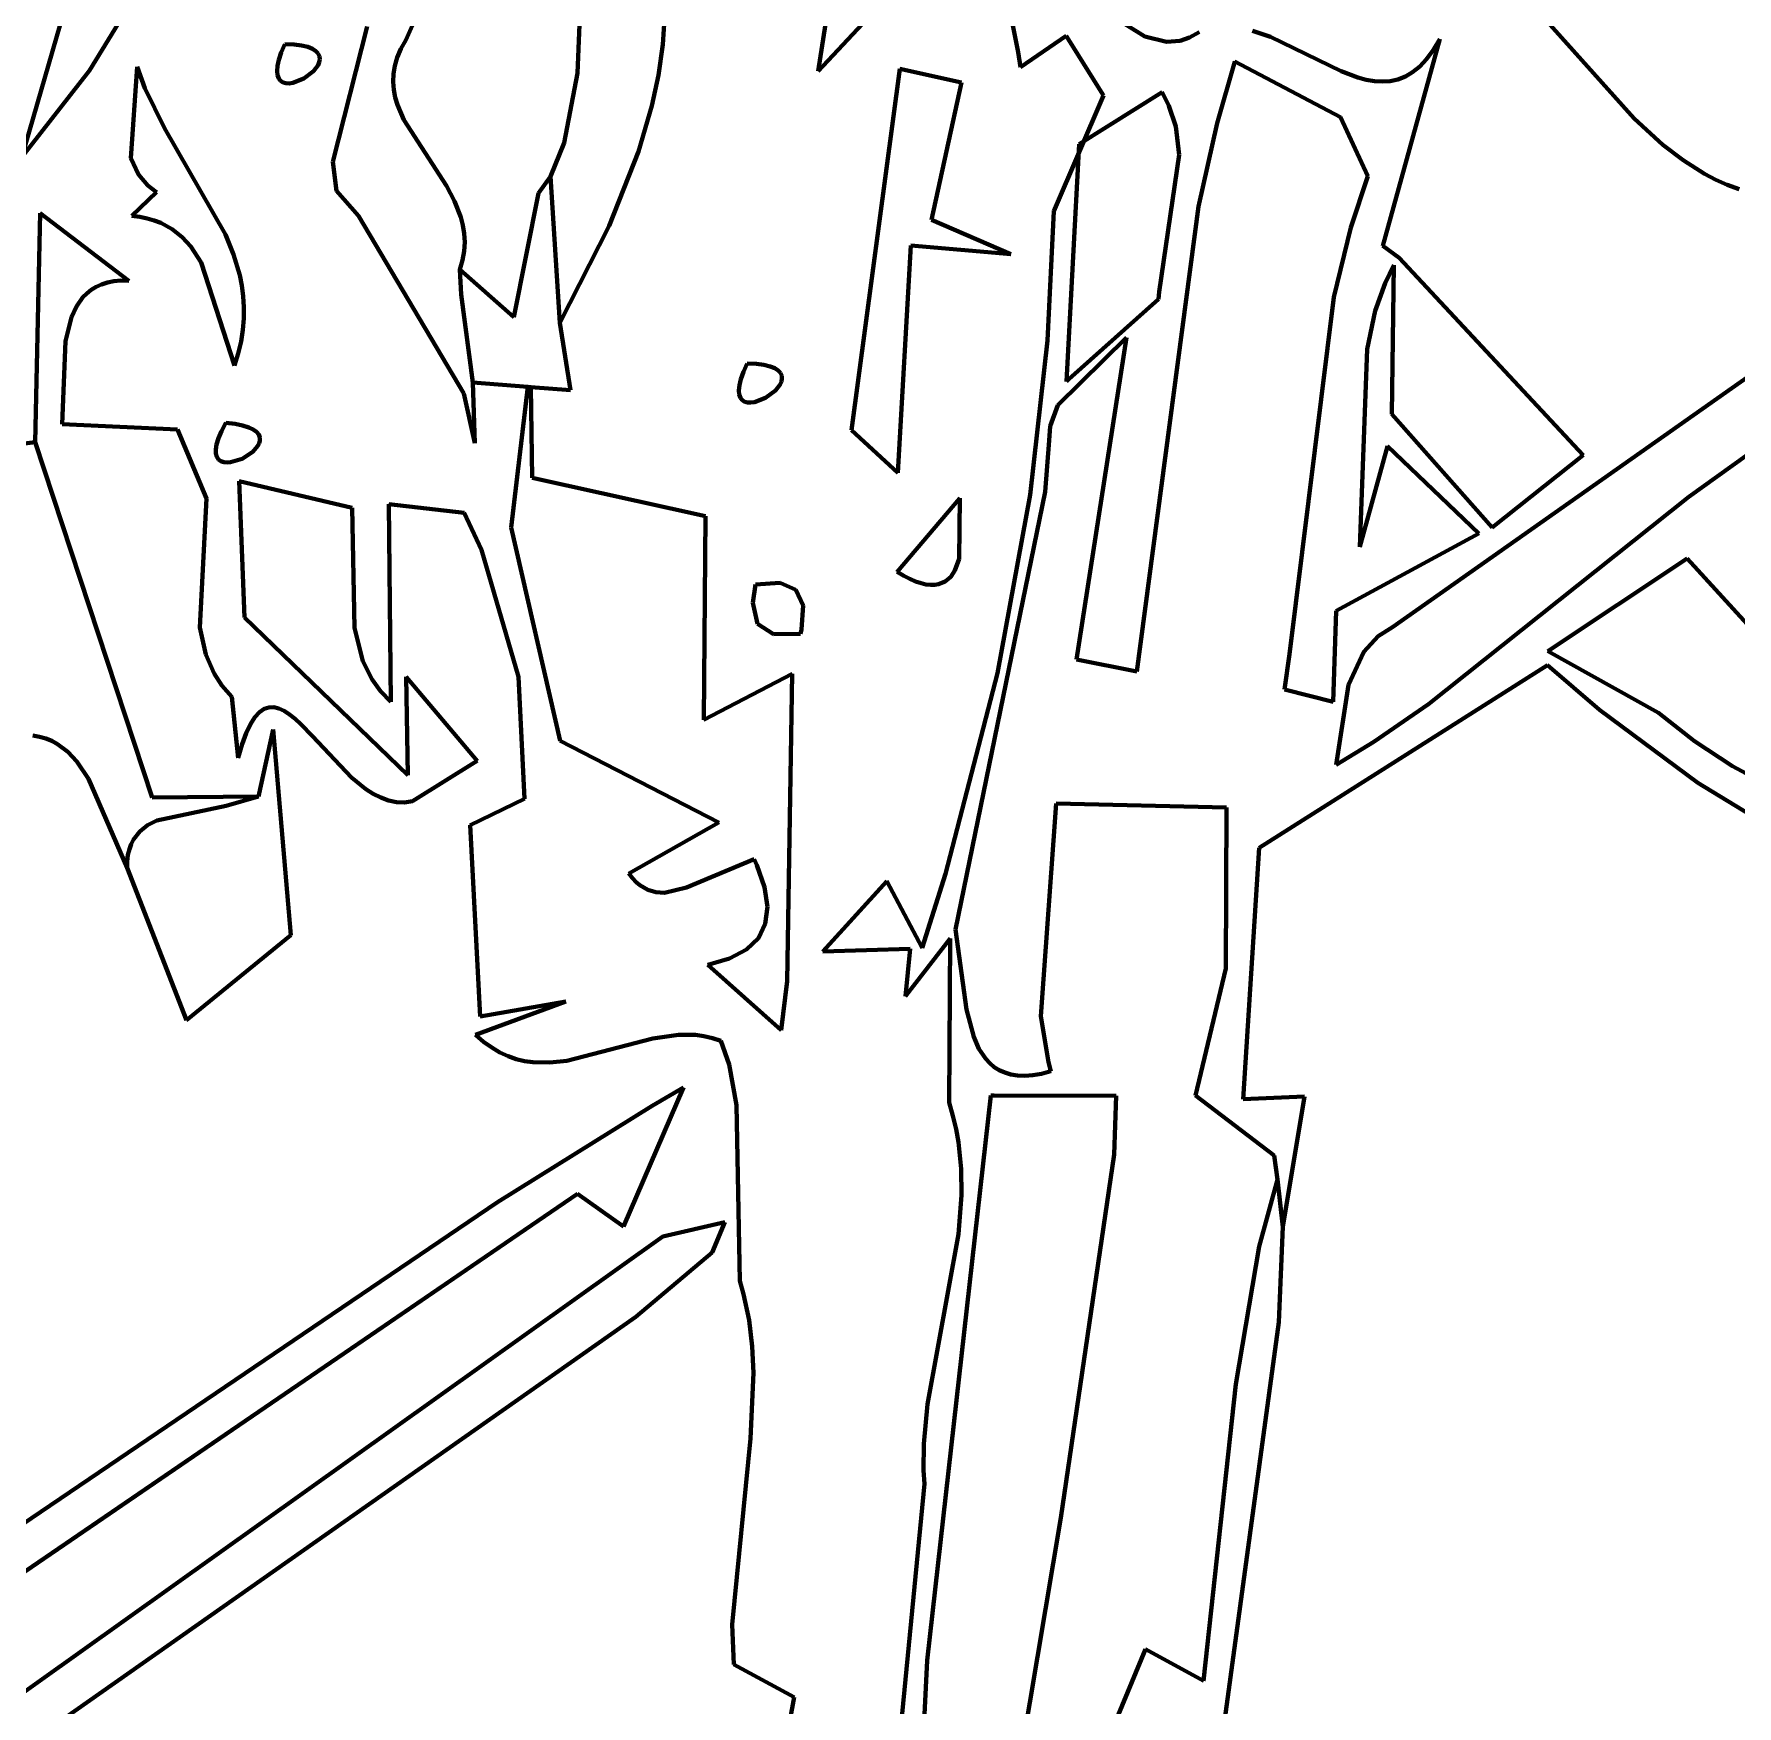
# Model space of a CAD drawing. Header units: millimetres. Extents: x 0 to 8.5, y 0 to 13.2.
# Drawn here: x 1.895 to 2.712, y 8.796 to 9.598 of the extents above; entities that cross this region are included whole.
import ezdxf

# ---------------------------------------------------------------- set-up
doc = ezdxf.new("R2010")
doc.units = ezdxf.units.MM
for name, color, linetype, lineweight in [('color#060606ff', 7, 'CONTINUOUS', 100), ('color#5c5c5cff', 7, 'CONTINUOUS', 100), ('color#aeaeaeff', 7, 'CONTINUOUS', 100), ('color#ffffffff', 7, 'CONTINUOUS', 100)]:
    doc.layers.add(name, color=color, linetype=linetype, lineweight=lineweight)

msp = doc.modelspace()

# ---------------------------------------------------------------- linework, layer by layer
at = {"layer": 'color#060606ff'}
for p, q in [((2.3402, 9.72506), (2.36728, 9.58944)), ((2.28882, 9.69445), (2.27135, 9.58032)), ((2.0734, 9.59518), (2.11352, 9.68605)), ((2.15858, 9.6523), (2.15585, 9.57931)), ((1.92163, 9.58058), (1.94581, 9.62023)), ((2.27135, 9.58032), (2.311, 9.6228)), ((2.60798, 9.61872), (2.66284, 9.55763)), ((1.91122, 9.61546), (1.88916, 9.53898)), ((2.4281, 9.59686), (2.39533, 9.61744)), ((2.19676, 9.59303), (2.19774, 9.60778)), ((2.05486, 9.60162), (2.03837, 9.53677)), ((2.07103, 9.59097), (2.0734, 9.59518)), ((2.3684, 9.58225), (2.39025, 9.59723)), ((2.39025, 9.59723), (2.40819, 9.56863)), ((2.43847, 9.59432), (2.4281, 9.59686)), ((2.44498, 9.5949), (2.43847, 9.59432)), ((2.44947, 9.5964), (2.44498, 9.5949)), ((2.45408, 9.59891), (2.44947, 9.5964)), ((2.48834, 9.59666), (2.4797, 9.59964)), ((2.52223, 9.58026), (2.48834, 9.59666)), ((2.54223, 9.49644), (2.56956, 9.59562)), ((2.56956, 9.59562), (2.56647, 9.59041)), ((2.01246, 9.58574), (2.0118, 9.58278)), ((2.01364, 9.58924), (2.01246, 9.58574)), ((2.01538, 9.5933), (2.01364, 9.58924)), ((2.01976, 9.59307), (2.01538, 9.5933)), ((2.02339, 9.59258), (2.01976, 9.59307)), ((2.02632, 9.59187), (2.02339, 9.59258)), ((2.0286, 9.59096), (2.02632, 9.59187)), ((2.03027, 9.58988), (2.0286, 9.59096)), ((2.03139, 9.58867), (2.03027, 9.58988)), ((2.032, 9.58735), (2.03139, 9.58867)), ((2.03189, 9.58452), (2.03215, 9.58596)), ((2.03215, 9.58596), (2.032, 9.58735)), ((2.06811, 9.58286), (2.06928, 9.58686)), ((2.06928, 9.58686), (2.07103, 9.59097)), ((2.19461, 9.57828), (2.19676, 9.59303)), ((2.36728, 9.58944), (2.3684, 9.58225)), ((2.56327, 9.58606), (2.55996, 9.58254)), ((2.56647, 9.59041), (2.56327, 9.58606)), ((1.88916, 9.53898), (1.92163, 9.58058)), ((1.94453, 9.58228), (1.9415, 9.5385)), ((1.9481, 9.57219), (1.94453, 9.58228)), ((2.0118, 9.58278), (2.0116, 9.58032)), ((2.0116, 9.58032), (2.01181, 9.57833)), ((2.01181, 9.57833), (2.01239, 9.57678)), ((2.02444, 9.57667), (2.02913, 9.58025)), ((2.02913, 9.58025), (2.03127, 9.58307)), ((2.03127, 9.58307), (2.03189, 9.58452)), ((2.06733, 9.57512), (2.06748, 9.57895)), ((2.06748, 9.57895), (2.06811, 9.58286)), ((2.15585, 9.57931), (2.14937, 9.5459)), ((2.19144, 9.56356), (2.19461, 9.57828)), ((2.31048, 9.58135), (2.28726, 9.40805)), ((2.34002, 9.57489), (2.31048, 9.58135)), ((2.46276, 9.55528), (2.47129, 9.58484)), ((2.47129, 9.58484), (2.52187, 9.55816)), ((2.53032, 9.57723), (2.52223, 9.58026)), ((2.53429, 9.57618), (2.53032, 9.57723)), ((2.55305, 9.57772), (2.54946, 9.57632)), ((2.55655, 9.57977), (2.55305, 9.57772)), ((2.55996, 9.58254), (2.55655, 9.57977)), ((1.95755, 9.5529), (1.9481, 9.57219)), ((2.01239, 9.57678), (2.01329, 9.57564)), ((2.01329, 9.57564), (2.01447, 9.57489)), ((2.01447, 9.57489), (2.01586, 9.57449)), ((2.01586, 9.57449), (2.01742, 9.5744)), ((2.01742, 9.5744), (2.01911, 9.57461)), ((2.01911, 9.57461), (2.02444, 9.57667)), ((2.06764, 9.57136), (2.06733, 9.57512)), ((2.06836, 9.56767), (2.06764, 9.57136)), ((2.32571, 9.50891), (2.34002, 9.57489)), ((2.39656, 9.54521), (2.43633, 9.57026)), ((2.43633, 9.57026), (2.43963, 9.56369)), ((2.53819, 9.5755), (2.53429, 9.57618)), ((2.54202, 9.57527), (2.53819, 9.5755)), ((2.54578, 9.57552), (2.54202, 9.57527)), ((2.54946, 9.57632), (2.54578, 9.57552)), ((2.06944, 9.56404), (2.06836, 9.56767)), ((2.07251, 9.55691), (2.06944, 9.56404)), ((2.18502, 9.54168), (2.19144, 9.56356)), ((2.40819, 9.56863), (2.38439, 9.51305)), ((2.43963, 9.56369), (2.44288, 9.55369)), ((1.98688, 9.50186), (1.95755, 9.5529)), ((2.0929, 9.52526), (2.07251, 9.55691)), ((2.44288, 9.55369), (2.44455, 9.54014)), ((2.45371, 9.51541), (2.46276, 9.55528)), ((2.52187, 9.55816), (2.53506, 9.52996)), ((2.66284, 9.55763), (2.67666, 9.54496)), ((2.14937, 9.5459), (2.14284, 9.52978)), ((2.39042, 9.43142), (2.39656, 9.54521)), ((2.67666, 9.54496), (2.6864, 9.53749)), ((1.9415, 9.5385), (1.94506, 9.53074)), ((2.03837, 9.53677), (2.04013, 9.52286)), ((2.17092, 9.50611), (2.18502, 9.54168)), ((2.44455, 9.54014), (2.4349, 9.47439)), ((2.6864, 9.53749), (2.69666, 9.53101)), ((1.94506, 9.53074), (1.94962, 9.52545)), ((2.14284, 9.52978), (2.13711, 9.52167)), ((2.53506, 9.52996), (2.52694, 9.50526)), ((2.69666, 9.53101), (2.702, 9.52821)), ((2.702, 9.52821), (2.7075, 9.52572)), ((1.95371, 9.52222), (1.94198, 9.51089)), ((1.94962, 9.52545), (1.95371, 9.52222)), ((2.04013, 9.52286), (2.0507, 9.51082)), ((2.09683, 9.51791), (2.0929, 9.52526)), ((2.13711, 9.52167), (2.12525, 9.46227)), ((2.7075, 9.52572), (2.71316, 9.52358)), ((1.89793, 9.51211), (1.89553, 9.40227)), ((1.94042, 9.47974), (1.89793, 9.51211)), ((2.09979, 9.51029), (2.09683, 9.51791)), ((2.38439, 9.51305), (2.38132, 9.4511)), ((2.42412, 9.29232), (2.45371, 9.51541)), ((1.94198, 9.51089), (1.9458, 9.51038)), ((1.9458, 9.51038), (1.94936, 9.50962)), ((1.94936, 9.50962), (1.95269, 9.50864)), ((1.95269, 9.50864), (1.95579, 9.50743)), ((1.95579, 9.50743), (1.96134, 9.5044)), ((1.96134, 9.5044), (1.96611, 9.50063)), ((2.0507, 9.51082), (2.1013, 9.42557)), ((2.1008, 9.50636), (2.09979, 9.51029)), ((2.10144, 9.50234), (2.1008, 9.50636)), ((2.14736, 9.45947), (2.17092, 9.50611)), ((2.36374, 9.49241), (2.32571, 9.50891)), ((2.52694, 9.50526), (2.51872, 9.4718)), ((1.96611, 9.50063), (1.97018, 9.4962)), ((1.97018, 9.4962), (1.97518, 9.48853)), ((1.99077, 9.49227), (1.98688, 9.50186)), ((2.10142, 9.49397), (2.10166, 9.49821)), ((2.10166, 9.49821), (2.10144, 9.50234)), ((2.30954, 9.38758), (2.31573, 9.49668)), ((2.31573, 9.49668), (2.36374, 9.49241)), ((2.55004, 9.49075), (2.54223, 9.49644)), ((1.97518, 9.48853), (1.99115, 9.43901)), ((1.99367, 9.48242), (1.99077, 9.49227)), ((2.0994, 9.48512), (2.10068, 9.48961)), ((2.10068, 9.48961), (2.10142, 9.49397)), ((2.63831, 9.39596), (2.55004, 9.49075)), ((1.93017, 9.47885), (1.93329, 9.47946)), ((1.93329, 9.47946), (1.9367, 9.47977)), ((1.9367, 9.47977), (1.94042, 9.47974)), ((1.99468, 9.47738), (1.99367, 9.48242)), ((2.12525, 9.46227), (2.0994, 9.48512)), ((2.54335, 9.47854), (2.54752, 9.48717)), ((2.54752, 9.48717), (2.54651, 9.41566)), ((1.91538, 9.46739), (1.91847, 9.47178)), ((1.91847, 9.47178), (1.92033, 9.47367)), ((1.92033, 9.47367), (1.92242, 9.47534)), ((1.92242, 9.47534), (1.92474, 9.47678)), ((1.92474, 9.47678), (1.92732, 9.47795)), ((1.92732, 9.47795), (1.93017, 9.47885)), ((1.99537, 9.47224), (1.99468, 9.47738)), ((1.99571, 9.467), (1.99537, 9.47224)), ((2.4349, 9.47439), (2.4346, 9.47095)), ((2.51872, 9.4718), (2.49753, 9.30058)), ((2.53862, 9.46523), (2.54335, 9.47854)), ((2.77275, 9.47254), (2.54693, 9.31357)), ((1.91303, 9.46232), (1.91538, 9.46739)), ((1.99566, 9.46165), (1.99571, 9.467)), ((2.4346, 9.47095), (2.3916, 9.43248)), ((2.53467, 9.44691), (2.53862, 9.46523)), ((1.91017, 9.45067), (1.91303, 9.46232)), ((1.99433, 9.4506), (1.99521, 9.45619)), ((1.99521, 9.45619), (1.99566, 9.46165)), ((2.15247, 9.42718), (2.14736, 9.45947)), ((1.90857, 9.41098), (1.91017, 9.45067)), ((1.99298, 9.44488), (1.99433, 9.4506)), ((2.38132, 9.4511), (2.37295, 9.37704)), ((2.38636, 9.41995), (2.41929, 9.45253)), ((2.41929, 9.45253), (2.39519, 9.29804)), ((2.53117, 9.35203), (2.53467, 9.44691)), ((1.99115, 9.43901), (1.99298, 9.44488)), ((2.23726, 9.44004), (2.23545, 9.43599)), ((2.24164, 9.43982), (2.23726, 9.44004)), ((2.24527, 9.43934), (2.24164, 9.43982)), ((2.24819, 9.43864), (2.24527, 9.43934)), ((2.25045, 9.43773), (2.24819, 9.43864)), ((2.10646, 9.40172), (2.10557, 9.43082)), ((2.10557, 9.43082), (2.1319, 9.42886)), ((2.2342, 9.4325), (2.23348, 9.42955)), ((2.23545, 9.43599), (2.2342, 9.4325)), ((2.2521, 9.43667), (2.25045, 9.43773)), ((2.2532, 9.43546), (2.2521, 9.43667)), ((2.25297, 9.42989), (2.25362, 9.43133)), ((2.25378, 9.43415), (2.2532, 9.43546)), ((2.25362, 9.43133), (2.25391, 9.43277)), ((2.25391, 9.43277), (2.25378, 9.43415)), ((2.3916, 9.43248), (2.39042, 9.43142)), ((2.1013, 9.42557), (2.10646, 9.40172)), ((2.1319, 9.42886), (2.12403, 9.36141)), ((2.13405, 9.38512), (2.13341, 9.42873)), ((2.13341, 9.42873), (2.15247, 9.42718)), ((2.23348, 9.42955), (2.23324, 9.4271)), ((2.23324, 9.4271), (2.23342, 9.42512)), ((2.23342, 9.42512), (2.23397, 9.42358)), ((2.23397, 9.42358), (2.23485, 9.42245)), ((2.23485, 9.42245), (2.23601, 9.4217)), ((2.24065, 9.42144), (2.24602, 9.4235)), ((2.24602, 9.4235), (2.25079, 9.42707)), ((2.25079, 9.42707), (2.25297, 9.42989)), ((2.23601, 9.4217), (2.23739, 9.4213)), ((2.23739, 9.4213), (2.23896, 9.42123)), ((2.23896, 9.42123), (2.24065, 9.42144)), ((2.38257, 9.41), (2.38636, 9.41995)), ((2.54651, 9.41566), (2.59472, 9.36131)), ((1.96385, 9.40833), (1.90857, 9.41098)), ((1.97783, 9.37517), (1.96385, 9.40833)), ((1.98497, 9.40754), (1.98351, 9.40412)), ((1.98705, 9.41149), (1.98497, 9.40754)), ((1.99146, 9.41099), (1.98705, 9.41149)), ((1.99509, 9.41028), (1.99146, 9.41099)), ((1.99799, 9.40938), (1.99509, 9.41028)), ((2.00022, 9.40834), (1.99799, 9.40938)), ((2.00182, 9.40716), (2.00022, 9.40834)), ((2.00286, 9.40588), (2.00182, 9.40716)), ((2.00337, 9.40453), (2.00286, 9.40588)), ((2.28726, 9.40805), (2.30954, 9.38758)), ((2.38216, 9.4031), (2.38257, 9.41)), ((1.89553, 9.40227), (1.87325, 9.39946)), ((1.9826, 9.4012), (1.9822, 9.39876)), ((1.9822, 9.39876), (1.98226, 9.39676)), ((1.98351, 9.40412), (1.9826, 9.4012)), ((1.99488, 9.39433), (1.99991, 9.39761)), ((1.99991, 9.39761), (2.00229, 9.4003)), ((2.00229, 9.4003), (2.00303, 9.40171)), ((2.00303, 9.40171), (2.00341, 9.40313)), ((2.00341, 9.40313), (2.00337, 9.40453)), ((2.38013, 9.37838), (2.38216, 9.4031)), ((2.54447, 9.40042), (2.53117, 9.35203)), ((2.58836, 9.35847), (2.54447, 9.40042)), ((2.68911, 9.37606), (2.72371, 9.40077)), ((1.98226, 9.39676), (1.98272, 9.39518)), ((1.98272, 9.39518), (1.98354, 9.39399)), ((1.98354, 9.39399), (1.98466, 9.39317)), ((1.98466, 9.39317), (1.98604, 9.39268)), ((1.98604, 9.39268), (1.98761, 9.3925)), ((1.98761, 9.3925), (1.98933, 9.3926)), ((1.98933, 9.3926), (1.99488, 9.39433)), ((2.59472, 9.36131), (2.63831, 9.39596)), ((2.04766, 9.37083), (1.99343, 9.38361)), ((1.99343, 9.38361), (1.99598, 9.31815)), ((2.21727, 9.36675), (2.13405, 9.38512)), ((1.97454, 9.31342), (1.97783, 9.37517)), ((2.33923, 9.37548), (2.30916, 9.34005)), ((2.33724, 9.16849), (2.38013, 9.37838)), ((2.33901, 9.34629), (2.33923, 9.37548)), ((2.37295, 9.37704), (2.35727, 9.29142)), ((2.56423, 9.2765), (2.68911, 9.37606)), ((2.0488, 9.31317), (2.04766, 9.37083)), ((2.1014, 9.36829), (2.06527, 9.37246)), ((2.06527, 9.37246), (2.06618, 9.27762)), ((2.1097, 9.35057), (2.1014, 9.36829)), ((2.21637, 9.26903), (2.21727, 9.36675)), ((2.12403, 9.36141), (2.1474, 9.25895)), ((2.51987, 9.32139), (2.58836, 9.35847)), ((2.1274, 9.28969), (2.1097, 9.35057)), ((2.33487, 9.33765), (2.33691, 9.34064)), ((2.33691, 9.34064), (2.33901, 9.34629)), ((2.68829, 9.34641), (2.62139, 9.30206)), ((2.74303, 9.28652), (2.68829, 9.34641)), ((2.24116, 9.33403), (2.23986, 9.32515)), ((2.25299, 9.33474), (2.24116, 9.33403)), ((2.26062, 9.33137), (2.25299, 9.33474)), ((2.30916, 9.34005), (2.31233, 9.33817)), ((2.31233, 9.33817), (2.3153, 9.33664)), ((2.3153, 9.33664), (2.31806, 9.33545)), ((2.31806, 9.33545), (2.32063, 9.33459)), ((2.32063, 9.33459), (2.32301, 9.33404)), ((2.32301, 9.33404), (2.3252, 9.33379)), ((2.3252, 9.33379), (2.32722, 9.33381)), ((2.32722, 9.33381), (2.32907, 9.33411)), ((2.32907, 9.33411), (2.33228, 9.33544)), ((2.33228, 9.33544), (2.33487, 9.33765)), ((2.23986, 9.32515), (2.24213, 9.31511)), ((2.26404, 9.32391), (2.26062, 9.33137)), ((2.26327, 9.31237), (2.26404, 9.32391)), ((1.99598, 9.31815), (2.07435, 9.24249)), ((2.51836, 9.27772), (2.51987, 9.32139)), ((1.97736, 9.30041), (1.97454, 9.31342)), ((2.05281, 9.2972), (2.0488, 9.31317)), ((2.24213, 9.31511), (2.24979, 9.31019)), ((2.24979, 9.31019), (2.26281, 9.31039)), ((2.26281, 9.31039), (2.26327, 9.31237)), ((2.54007, 9.30914), (2.53313, 9.30175)), ((2.54693, 9.31357), (2.54007, 9.30914)), ((1.98138, 9.29125), (1.97736, 9.30041)), ((2.49753, 9.30058), (2.49503, 9.28354)), ((2.53313, 9.30175), (2.52571, 9.28582)), ((2.62139, 9.30206), (2.67446, 9.27237)), ((1.98515, 9.28549), (1.98138, 9.29125)), ((2.05724, 9.28833), (2.05281, 9.2972)), ((2.35727, 9.29142), (2.33232, 9.19521)), ((2.39519, 9.29804), (2.42412, 9.29232)), ((2.62126, 9.29525), (2.48287, 9.2077)), ((2.64622, 9.27383), (2.62126, 9.29525)), ((1.9899, 9.28007), (1.98515, 9.28549)), ((2.06124, 9.2828), (2.05724, 9.28833)), ((2.07435, 9.24249), (2.07359, 9.28961)), ((2.07359, 9.28961), (2.10764, 9.24932)), ((2.13038, 9.23117), (2.1274, 9.28969)), ((2.25887, 9.29115), (2.21637, 9.26903)), ((2.25638, 9.1437), (2.25887, 9.29115)), ((2.49503, 9.28354), (2.51836, 9.27772)), ((2.52571, 9.28582), (2.51981, 9.24739)), ((1.99297, 9.25087), (1.9899, 9.28007)), ((2.00766, 9.27504), (2.00535, 9.27427)), ((2.01003, 9.2751), (2.00766, 9.27504)), ((2.01248, 9.27451), (2.01003, 9.2751)), ((2.06618, 9.27762), (2.06124, 9.2828)), ((2.53795, 9.2585), (2.56423, 9.2765)), ((1.99885, 9.26699), (1.99682, 9.26269)), ((2.00095, 9.27031), (1.99885, 9.26699)), ((2.00312, 9.27271), (2.00095, 9.27031)), ((2.00535, 9.27427), (2.00312, 9.27271)), ((2.01499, 9.27334), (2.01248, 9.27451)), ((2.01758, 9.27166), (2.01499, 9.27334)), ((2.02024, 9.26953), (2.01758, 9.27166)), ((2.02297, 9.26703), (2.02024, 9.26953)), ((2.02864, 9.26114), (2.02297, 9.26703)), ((2.69334, 9.23885), (2.64622, 9.27383)), ((2.67446, 9.27237), (2.69182, 9.25882)), ((1.99682, 9.26269), (1.99486, 9.25734)), ((2.00264, 9.23226), (2.00975, 9.26441)), ((2.00975, 9.26441), (2.01816, 9.16576)), ((2.04741, 9.24136), (2.02864, 9.26114)), ((2.1474, 9.25895), (2.22362, 9.21987)), ((2.69182, 9.25882), (2.71009, 9.24685)), ((1.99486, 9.25734), (1.99297, 9.25087)), ((2.51981, 9.24739), (2.53795, 9.2585)), ((2.10764, 9.24932), (2.07662, 9.23001)), ((2.71009, 9.24685), (2.73567, 9.23304)), ((2.05426, 9.23584), (2.04741, 9.24136)), ((2.05779, 9.23358), (2.05426, 9.23584)), ((2.72207, 9.22138), (2.69334, 9.23885)), ((1.95388, 9.22082), (1.98714, 9.22782)), ((1.98714, 9.22782), (2.00264, 9.23226)), ((2.06141, 9.23175), (2.05779, 9.23358)), ((2.06509, 9.23041), (2.06141, 9.23175)), ((2.06886, 9.22963), (2.06509, 9.23041)), ((2.0727, 9.22947), (2.06886, 9.22963)), ((2.07662, 9.23001), (2.0727, 9.22947)), ((2.10426, 9.21851), (2.13038, 9.23117)), ((2.38548, 9.22884), (2.37817, 9.12681)), ((2.46729, 9.22703), (2.38548, 9.22884)), ((2.46698, 9.14981), (2.46729, 9.22703)), ((1.94574, 9.21547), (1.94948, 9.21848)), ((1.94948, 9.21848), (1.95388, 9.22082)), ((2.10906, 9.12678), (2.10426, 9.21851)), ((2.22362, 9.21987), (2.1805, 9.19529)), ((1.94164, 9.20947), (1.94278, 9.21169)), ((1.94278, 9.21169), (1.94574, 9.21547)), ((1.9397, 9.20129), (1.94008, 9.20428)), ((1.94008, 9.20428), (1.94073, 9.207)), ((1.94073, 9.207), (1.94164, 9.20947)), ((2.2081, 9.18863), (2.24049, 9.20223)), ((2.24049, 9.20223), (2.2418, 9.19937)), ((2.48287, 9.2077), (2.47523, 9.08706)), ((1.93961, 9.19801), (1.9397, 9.20129)), ((1.9682, 9.1249), (1.93961, 9.19801)), ((2.1805, 9.19529), (2.1822, 9.19309)), ((2.2418, 9.19937), (2.24553, 9.1887)), ((2.33232, 9.19521), (2.32122, 9.15973)), ((2.1822, 9.19309), (2.18396, 9.19122)), ((2.18396, 9.19122), (2.18576, 9.18968)), ((2.18576, 9.18968), (2.18951, 9.18749)), ((2.18951, 9.18749), (2.19343, 9.18635)), ((2.19343, 9.18635), (2.19749, 9.18613)), ((2.19749, 9.18613), (2.2081, 9.18863)), ((2.24553, 9.1887), (2.24691, 9.17931)), ((2.30423, 9.19169), (2.2735, 9.15783)), ((2.32122, 9.15973), (2.30423, 9.19169)), ((2.24691, 9.17931), (2.24592, 9.1712)), ((2.24592, 9.1712), (2.24257, 9.16436)), ((2.01816, 9.16576), (1.9682, 9.1249)), ((2.24257, 9.16436), (2.23686, 9.15881)), ((2.31323, 9.13644), (2.33461, 9.16415)), ((2.33461, 9.16415), (2.33407, 9.08551)), ((2.34252, 9.13005), (2.33724, 9.16849)), ((2.22878, 9.15453), (2.21835, 9.15153)), ((2.23686, 9.15881), (2.22878, 9.15453)), ((2.2735, 9.15783), (2.31539, 9.15925)), ((2.31539, 9.15925), (2.31323, 9.13644)), ((2.21835, 9.15153), (2.25346, 9.12023)), ((2.45235, 9.08874), (2.46698, 9.14981)), ((2.25346, 9.12023), (2.25638, 9.1437)), ((2.10687, 9.11795), (2.15019, 9.13384)), ((2.15019, 9.13384), (2.10906, 9.12678)), ((2.34592, 9.1169), (2.34252, 9.13005)), ((2.37817, 9.12681), (2.38175, 9.10481)), ((2.11072, 9.11459), (2.10687, 9.11795)), ((2.1146, 9.11177), (2.11072, 9.11459)), ((2.11851, 9.10948), (2.1146, 9.11177)), ((2.19194, 9.11624), (2.15068, 9.10553)), ((2.20427, 9.11797), (2.19194, 9.11624)), ((2.21244, 9.11785), (2.20427, 9.11797)), ((2.21649, 9.1173), (2.21244, 9.11785)), ((2.22053, 9.11638), (2.21649, 9.1173)), ((2.22455, 9.11505), (2.22053, 9.11638)), ((2.22852, 9.10365), (2.22455, 9.11505)), ((2.34845, 9.11121), (2.34592, 9.1169)), ((2.12245, 9.10767), (2.11851, 9.10948)), ((2.12642, 9.1063), (2.12245, 9.10767)), ((2.13041, 9.10535), (2.12642, 9.1063)), ((2.13443, 9.10478), (2.13041, 9.10535)), ((2.14252, 9.10461), (2.13443, 9.10478)), ((2.15068, 9.10553), (2.14252, 9.10461)), ((2.23203, 9.08413), (2.22852, 9.10365)), ((2.35168, 9.10635), (2.34845, 9.11121)), ((2.35361, 9.10428), (2.35168, 9.10635)), ((2.35576, 9.10249), (2.35361, 9.10428)), ((2.38175, 9.10481), (2.38294, 9.10044)), ((2.35815, 9.10098), (2.35576, 9.10249)), ((2.3608, 9.09979), (2.35815, 9.10098)), ((2.36372, 9.09894), (2.3608, 9.09979)), ((2.36693, 9.09844), (2.36372, 9.09894)), ((2.37044, 9.09832), (2.36693, 9.09844)), ((2.37427, 9.0986), (2.37044, 9.09832)), ((2.37843, 9.09929), (2.37427, 9.0986)), ((2.38294, 9.10044), (2.37843, 9.09929)), ((2.32359, 8.8178), (2.35421, 9.08879)), ((2.35421, 9.08879), (2.35581, 9.08879)), ((2.35581, 9.08879), (2.41423, 9.08873)), ((2.41423, 9.08873), (2.41324, 9.06052)), ((2.49006, 9.06001), (2.45235, 9.08874)), ((2.47523, 9.08706), (2.50458, 9.08838)), ((2.50458, 9.08838), (2.49433, 9.02581)), ((2.23374, 8.99984), (2.23203, 9.08413)), ((2.33407, 9.08551), (2.33593, 9.07911)), ((2.33593, 9.07911), (2.33742, 9.07273)), ((2.33742, 9.07273), (2.33855, 9.06636)), ((2.33855, 9.06636), (2.33985, 9.05369)), ((2.41324, 9.06052), (2.38773, 8.88624)), ((2.49168, 9.04856), (2.49006, 9.06001)), ((2.33985, 9.05369), (2.34, 9.04107)), ((2.49433, 9.02581), (2.49168, 9.04856)), ((2.34, 9.04107), (2.33854, 9.02222)), ((2.33854, 9.02222), (2.32367, 8.94066)), ((2.23549, 8.99357), (2.23374, 8.99984)), ((2.2381, 8.98102), (2.23549, 8.99357)), ((2.23963, 8.96844), (2.2381, 8.98102)), ((2.24025, 8.95583), (2.23963, 8.96844)), ((2.23879, 8.9242), (2.24025, 8.95583)), ((2.32367, 8.94066), (2.32195, 8.92163)), ((2.22994, 8.83504), (2.23879, 8.9242)), ((2.32195, 8.92163), (2.32189, 8.90886)), ((2.32189, 8.90886), (2.32225, 8.90244)), ((2.32225, 8.90244), (2.30609, 8.73531)), ((2.38773, 8.88624), (2.36263, 8.73708)), ((2.23075, 8.81587), (2.22994, 8.83504)), ((2.32123, 8.77144), (2.32359, 8.8178)), ((2.25975, 8.8001), (2.23075, 8.81587)), ((2.24354, 8.71042), (2.25975, 8.8001))]:
    msp.add_line(p, q, dxfattribs=at)
at = {"layer": 'color#5c5c5cff'}
for p, q in [((2.0118, 9.58278), (2.01246, 9.58574)), ((2.01246, 9.58574), (2.01364, 9.58924)), ((2.01364, 9.58924), (2.01538, 9.5933)), ((2.01538, 9.5933), (2.01976, 9.59307)), ((2.01976, 9.59307), (2.02339, 9.59258)), ((2.02339, 9.59258), (2.02632, 9.59187)), ((2.02632, 9.59187), (2.0286, 9.59096)), ((2.0286, 9.59096), (2.03027, 9.58988)), ((2.03027, 9.58988), (2.03139, 9.58867)), ((2.03139, 9.58867), (2.032, 9.58735)), ((2.03215, 9.58596), (2.03189, 9.58452)), ((2.032, 9.58735), (2.03215, 9.58596)), ((2.0116, 9.58032), (2.0118, 9.58278)), ((2.01181, 9.57833), (2.0116, 9.58032)), ((2.01239, 9.57678), (2.01181, 9.57833)), ((2.02913, 9.58025), (2.02444, 9.57667)), ((2.03127, 9.58307), (2.02913, 9.58025)), ((2.03189, 9.58452), (2.03127, 9.58307)), ((2.01329, 9.57564), (2.01239, 9.57678)), ((2.01447, 9.57489), (2.01329, 9.57564)), ((2.01586, 9.57449), (2.01447, 9.57489)), ((2.01742, 9.5744), (2.01586, 9.57449)), ((2.01911, 9.57461), (2.01742, 9.5744)), ((2.02444, 9.57667), (2.01911, 9.57461)), ((2.13711, 9.52167), (2.14284, 9.52978)), ((2.14284, 9.52978), (2.14736, 9.45947)), ((2.12525, 9.46227), (2.13711, 9.52167)), ((2.10003, 9.47308), (2.0994, 9.48512)), ((2.0994, 9.48512), (2.12525, 9.46227)), ((2.10557, 9.43082), (2.10003, 9.47308)), ((2.14736, 9.45947), (2.15247, 9.42718)), ((2.23545, 9.43599), (2.23726, 9.44004)), ((2.23726, 9.44004), (2.24164, 9.43982)), ((2.24164, 9.43982), (2.24527, 9.43934)), ((2.24527, 9.43934), (2.24819, 9.43864)), ((2.24819, 9.43864), (2.25045, 9.43773)), ((2.1319, 9.42886), (2.10557, 9.43082)), ((2.23348, 9.42955), (2.2342, 9.4325)), ((2.2342, 9.4325), (2.23545, 9.43599)), ((2.25045, 9.43773), (2.2521, 9.43667)), ((2.2521, 9.43667), (2.2532, 9.43546)), ((2.25362, 9.43133), (2.25297, 9.42989)), ((2.2532, 9.43546), (2.25378, 9.43415)), ((2.25391, 9.43277), (2.25362, 9.43133)), ((2.25378, 9.43415), (2.25391, 9.43277)), ((2.13341, 9.42873), (2.1319, 9.42886)), ((2.15247, 9.42718), (2.13341, 9.42873)), ((2.23324, 9.4271), (2.23348, 9.42955)), ((2.23342, 9.42512), (2.23324, 9.4271)), ((2.23397, 9.42358), (2.23342, 9.42512)), ((2.23485, 9.42245), (2.23397, 9.42358)), ((2.23601, 9.4217), (2.23485, 9.42245)), ((2.24602, 9.4235), (2.24065, 9.42144)), ((2.25079, 9.42707), (2.24602, 9.4235)), ((2.25297, 9.42989), (2.25079, 9.42707)), ((2.23739, 9.4213), (2.23601, 9.4217)), ((2.23896, 9.42123), (2.23739, 9.4213)), ((2.24065, 9.42144), (2.23896, 9.42123)), ((1.87325, 9.39946), (1.89553, 9.40227)), ((1.89553, 9.40227), (1.95161, 9.23184)), ((1.89764, 9.26096), (1.89438, 9.26151)), ((1.9007, 9.26009), (1.89764, 9.26096)), ((1.90357, 9.2589), (1.9007, 9.26009)), ((1.90628, 9.25743), (1.90357, 9.2589)), ((1.91119, 9.25371), (1.90628, 9.25743)), ((1.91554, 9.24907), (1.91119, 9.25371)), ((1.92116, 9.24074), (1.91554, 9.24907)), ((1.93961, 9.19801), (1.92116, 9.24074)), ((1.95161, 9.23184), (2.00264, 9.23226)), ((1.98714, 9.22782), (1.95388, 9.22082)), ((2.00264, 9.23226), (1.98714, 9.22782)), ((1.94948, 9.21848), (1.94574, 9.21547)), ((1.95388, 9.22082), (1.94948, 9.21848)), ((1.94278, 9.21169), (1.94164, 9.20947)), ((1.94574, 9.21547), (1.94278, 9.21169)), ((1.94008, 9.20428), (1.9397, 9.20129)), ((1.94073, 9.207), (1.94008, 9.20428)), ((1.94164, 9.20947), (1.94073, 9.207)), ((1.9397, 9.20129), (1.93961, 9.19801)), ((2.20667, 9.09272), (2.17787, 9.0259)), ((2.19159, 9.08385), (2.20667, 9.09272)), ((2.11738, 9.0376), (2.19159, 9.08385)), ((2.48284, 9.01635), (2.49168, 9.04856)), ((2.49168, 9.04856), (2.49433, 9.02581)), ((2.1558, 9.04169), (1.76616, 8.77557)), ((2.17787, 9.0259), (2.1558, 9.04169)), ((1.7841, 8.81181), (2.11738, 9.0376)), ((2.19674, 9.02115), (2.22644, 9.02806)), ((2.22644, 9.02806), (2.22045, 9.01356)), ((2.49433, 9.02581), (2.49238, 8.98003)), ((1.77517, 8.72055), (2.19674, 9.02115)), ((2.22045, 9.01356), (2.18371, 8.9826)), ((2.47178, 8.95026), (2.48284, 9.01635)), ((2.18371, 8.9826), (1.86548, 8.75913)), ((2.49238, 8.98003), (2.46295, 8.76449)), ((2.45615, 8.80795), (2.47178, 8.95026)), ((2.39077, 8.73247), (2.42839, 8.82322)), ((2.42839, 8.82322), (2.45615, 8.80795))]:
    msp.add_line(p, q, dxfattribs=at)
at = {"layer": 'color#aeaeaeff'}
for p, q in [((1.98351, 9.40412), (1.98497, 9.40754)), ((1.98497, 9.40754), (1.98705, 9.41149)), ((1.98705, 9.41149), (1.99146, 9.41099)), ((1.99146, 9.41099), (1.99509, 9.41028)), ((1.99509, 9.41028), (1.99799, 9.40938)), ((1.99799, 9.40938), (2.00022, 9.40834)), ((2.00022, 9.40834), (2.00182, 9.40716)), ((2.00182, 9.40716), (2.00286, 9.40588)), ((2.00286, 9.40588), (2.00337, 9.40453)), ((1.9822, 9.39876), (1.9826, 9.4012)), ((1.98226, 9.39676), (1.9822, 9.39876)), ((1.9826, 9.4012), (1.98351, 9.40412)), ((1.99991, 9.39761), (1.99488, 9.39433)), ((2.00229, 9.4003), (1.99991, 9.39761)), ((2.00303, 9.40171), (2.00229, 9.4003)), ((2.00341, 9.40313), (2.00303, 9.40171)), ((2.00337, 9.40453), (2.00341, 9.40313)), ((1.98272, 9.39518), (1.98226, 9.39676)), ((1.98354, 9.39399), (1.98272, 9.39518)), ((1.98466, 9.39317), (1.98354, 9.39399)), ((1.98604, 9.39268), (1.98466, 9.39317)), ((1.98761, 9.3925), (1.98604, 9.39268)), ((1.98933, 9.3926), (1.98761, 9.3925)), ((1.99488, 9.39433), (1.98933, 9.3926)), ((2.23986, 9.32515), (2.24116, 9.33403)), ((2.24116, 9.33403), (2.25299, 9.33474)), ((2.25299, 9.33474), (2.26062, 9.33137)), ((2.24213, 9.31511), (2.23986, 9.32515)), ((2.26062, 9.33137), (2.26404, 9.32391)), ((2.26404, 9.32391), (2.26327, 9.31237)), ((2.24979, 9.31019), (2.24213, 9.31511)), ((2.26281, 9.31039), (2.24979, 9.31019)), ((2.26327, 9.31237), (2.26281, 9.31039))]:
    msp.add_line(p, q, dxfattribs=at)
at = {"layer": 'color#ffffffff'}
for p, q in [((2.36728, 9.58944), (2.3402, 9.72506)), ((2.27135, 9.58032), (2.28882, 9.69445)), ((2.11352, 9.68605), (2.0734, 9.59518)), ((2.15585, 9.57931), (2.15858, 9.6523)), ((1.94581, 9.62023), (1.92163, 9.58058)), ((2.311, 9.6228), (2.27135, 9.58032)), ((2.66284, 9.55763), (2.60798, 9.61872)), ((1.88916, 9.53898), (1.91122, 9.61546)), ((2.39533, 9.61744), (2.4281, 9.59686)), ((2.19774, 9.60778), (2.19676, 9.59303)), ((2.03837, 9.53677), (2.05486, 9.60162)), ((2.0734, 9.59518), (2.07103, 9.59097)), ((2.39025, 9.59723), (2.3684, 9.58225)), ((2.40819, 9.56863), (2.39025, 9.59723)), ((2.4281, 9.59686), (2.43847, 9.59432)), ((2.43847, 9.59432), (2.44498, 9.5949)), ((2.44498, 9.5949), (2.44947, 9.5964)), ((2.44947, 9.5964), (2.45408, 9.59891)), ((2.4797, 9.59964), (2.48834, 9.59666)), ((2.48834, 9.59666), (2.52223, 9.58026)), ((2.56956, 9.59562), (2.54223, 9.49644)), ((2.56647, 9.59041), (2.56956, 9.59562)), ((2.06928, 9.58686), (2.06811, 9.58286)), ((2.07103, 9.59097), (2.06928, 9.58686)), ((2.19676, 9.59303), (2.19461, 9.57828)), ((2.3684, 9.58225), (2.36728, 9.58944)), ((2.55996, 9.58254), (2.56327, 9.58606)), ((2.56327, 9.58606), (2.56647, 9.59041)), ((1.92163, 9.58058), (1.88916, 9.53898)), ((1.9415, 9.5385), (1.94453, 9.58228)), ((1.94453, 9.58228), (1.9481, 9.57219)), ((2.06748, 9.57895), (2.06733, 9.57512)), ((2.06811, 9.58286), (2.06748, 9.57895)), ((2.14937, 9.5459), (2.15585, 9.57931)), ((2.19461, 9.57828), (2.19144, 9.56356)), ((2.28726, 9.40805), (2.31048, 9.58135)), ((2.31048, 9.58135), (2.34002, 9.57489)), ((2.47129, 9.58484), (2.46276, 9.55528)), ((2.52187, 9.55816), (2.47129, 9.58484)), ((2.52223, 9.58026), (2.53032, 9.57723)), ((2.53032, 9.57723), (2.53429, 9.57618)), ((2.54946, 9.57632), (2.55305, 9.57772)), ((2.55305, 9.57772), (2.55655, 9.57977)), ((2.55655, 9.57977), (2.55996, 9.58254)), ((1.9481, 9.57219), (1.95755, 9.5529)), ((2.06733, 9.57512), (2.06764, 9.57136)), ((2.06764, 9.57136), (2.06836, 9.56767)), ((2.34002, 9.57489), (2.32571, 9.50891)), ((2.43633, 9.57026), (2.39656, 9.54521)), ((2.43963, 9.56369), (2.43633, 9.57026)), ((2.53429, 9.57618), (2.53819, 9.5755)), ((2.53819, 9.5755), (2.54202, 9.57527)), ((2.54202, 9.57527), (2.54578, 9.57552)), ((2.54578, 9.57552), (2.54946, 9.57632)), ((2.06836, 9.56767), (2.06944, 9.56404)), ((2.06944, 9.56404), (2.07251, 9.55691)), ((2.19144, 9.56356), (2.18502, 9.54168)), ((2.38439, 9.51305), (2.40819, 9.56863)), ((2.44288, 9.55369), (2.43963, 9.56369)), ((1.95755, 9.5529), (1.98688, 9.50186)), ((2.07251, 9.55691), (2.0929, 9.52526)), ((2.44455, 9.54014), (2.44288, 9.55369)), ((2.46276, 9.55528), (2.45371, 9.51541)), ((2.53506, 9.52996), (2.52187, 9.55816)), ((2.67666, 9.54496), (2.66284, 9.55763)), ((2.14284, 9.52978), (2.14937, 9.5459)), ((2.39656, 9.54521), (2.39042, 9.43142)), ((2.6864, 9.53749), (2.67666, 9.54496)), ((1.94506, 9.53074), (1.9415, 9.5385)), ((2.04013, 9.52286), (2.03837, 9.53677)), ((2.18502, 9.54168), (2.17092, 9.50611)), ((2.4349, 9.47439), (2.44455, 9.54014)), ((2.69666, 9.53101), (2.6864, 9.53749)), ((1.94962, 9.52545), (1.94506, 9.53074)), ((2.14736, 9.45947), (2.14284, 9.52978)), ((2.52694, 9.50526), (2.53506, 9.52996)), ((2.702, 9.52821), (2.69666, 9.53101)), ((2.7075, 9.52572), (2.702, 9.52821)), ((1.94198, 9.51089), (1.95371, 9.52222)), ((1.95371, 9.52222), (1.94962, 9.52545)), ((2.0507, 9.51082), (2.04013, 9.52286)), ((2.0929, 9.52526), (2.09683, 9.51791)), ((2.71316, 9.52358), (2.7075, 9.52572)), ((1.89553, 9.40227), (1.89793, 9.51211)), ((1.89793, 9.51211), (1.94042, 9.47974)), ((2.09683, 9.51791), (2.09979, 9.51029)), ((2.38132, 9.4511), (2.38439, 9.51305)), ((2.45371, 9.51541), (2.42412, 9.29232)), ((1.9458, 9.51038), (1.94198, 9.51089)), ((1.94936, 9.50962), (1.9458, 9.51038)), ((1.95269, 9.50864), (1.94936, 9.50962)), ((1.95579, 9.50743), (1.95269, 9.50864)), ((1.96134, 9.5044), (1.95579, 9.50743)), ((1.96611, 9.50063), (1.96134, 9.5044)), ((2.1013, 9.42557), (2.0507, 9.51082)), ((2.09979, 9.51029), (2.1008, 9.50636)), ((2.1008, 9.50636), (2.10144, 9.50234)), ((2.17092, 9.50611), (2.14736, 9.45947)), ((2.32571, 9.50891), (2.36374, 9.49241)), ((2.51872, 9.4718), (2.52694, 9.50526)), ((1.97018, 9.4962), (1.96611, 9.50063)), ((1.97518, 9.48853), (1.97018, 9.4962)), ((1.98688, 9.50186), (1.99077, 9.49227)), ((2.10166, 9.49821), (2.10142, 9.49397)), ((2.10144, 9.50234), (2.10166, 9.49821)), ((2.31573, 9.49668), (2.30954, 9.38758)), ((2.36374, 9.49241), (2.31573, 9.49668)), ((2.54223, 9.49644), (2.55004, 9.49075)), ((1.99115, 9.43901), (1.97518, 9.48853)), ((1.99077, 9.49227), (1.99367, 9.48242)), ((2.10068, 9.48961), (2.0994, 9.48512)), ((2.10142, 9.49397), (2.10068, 9.48961)), ((2.55004, 9.49075), (2.63831, 9.39596)), ((1.93329, 9.47946), (1.93017, 9.47885)), ((1.9367, 9.47977), (1.93329, 9.47946)), ((1.94042, 9.47974), (1.9367, 9.47977)), ((1.99367, 9.48242), (1.99468, 9.47738)), ((2.0994, 9.48512), (2.10003, 9.47308)), ((2.54752, 9.48717), (2.54335, 9.47854)), ((2.54651, 9.41566), (2.54752, 9.48717)), ((1.91847, 9.47178), (1.91538, 9.46739)), ((1.92033, 9.47367), (1.91847, 9.47178)), ((1.92242, 9.47534), (1.92033, 9.47367)), ((1.92474, 9.47678), (1.92242, 9.47534)), ((1.92732, 9.47795), (1.92474, 9.47678)), ((1.93017, 9.47885), (1.92732, 9.47795)), ((1.99468, 9.47738), (1.99537, 9.47224)), ((1.99537, 9.47224), (1.99571, 9.467)), ((2.10003, 9.47308), (2.10557, 9.43082)), ((2.4346, 9.47095), (2.4349, 9.47439)), ((2.49753, 9.30058), (2.51872, 9.4718)), ((2.54335, 9.47854), (2.53862, 9.46523)), ((2.54693, 9.31357), (2.77275, 9.47254)), ((1.91538, 9.46739), (1.91303, 9.46232)), ((1.99571, 9.467), (1.99566, 9.46165)), ((2.3916, 9.43248), (2.4346, 9.47095)), ((2.53862, 9.46523), (2.53467, 9.44691)), ((1.91303, 9.46232), (1.91017, 9.45067)), ((1.99521, 9.45619), (1.99433, 9.4506)), ((1.99566, 9.46165), (1.99521, 9.45619)), ((1.91017, 9.45067), (1.90857, 9.41098)), ((1.99433, 9.4506), (1.99298, 9.44488)), ((2.37295, 9.37704), (2.38132, 9.4511)), ((2.41929, 9.45253), (2.38636, 9.41995)), ((2.39519, 9.29804), (2.41929, 9.45253)), ((2.53467, 9.44691), (2.53117, 9.35203)), ((1.99298, 9.44488), (1.99115, 9.43901)), ((2.10557, 9.43082), (2.10646, 9.40172)), ((2.39042, 9.43142), (2.3916, 9.43248)), ((2.10646, 9.40172), (2.1013, 9.42557)), ((2.12403, 9.36141), (2.1319, 9.42886)), ((2.1319, 9.42886), (2.13341, 9.42873)), ((2.13341, 9.42873), (2.13405, 9.38512)), ((2.38636, 9.41995), (2.38257, 9.41)), ((2.59472, 9.36131), (2.54651, 9.41566)), ((1.90857, 9.41098), (1.96385, 9.40833)), ((1.96385, 9.40833), (1.97783, 9.37517)), ((2.30954, 9.38758), (2.28726, 9.40805)), ((2.38257, 9.41), (2.38216, 9.4031)), ((1.95161, 9.23184), (1.89553, 9.40227)), ((2.38216, 9.4031), (2.38013, 9.37838)), ((2.53117, 9.35203), (2.54447, 9.40042)), ((2.54447, 9.40042), (2.58836, 9.35847)), ((2.72371, 9.40077), (2.68911, 9.37606)), ((2.63831, 9.39596), (2.59472, 9.36131)), ((1.99598, 9.31815), (1.99343, 9.38361)), ((1.99343, 9.38361), (2.04766, 9.37083)), ((2.13405, 9.38512), (2.21727, 9.36675)), ((1.97783, 9.37517), (1.97454, 9.31342)), ((2.30916, 9.34005), (2.33923, 9.37548)), ((2.38013, 9.37838), (2.33724, 9.16849)), ((2.33923, 9.37548), (2.33901, 9.34629)), ((2.35727, 9.29142), (2.37295, 9.37704)), ((2.68911, 9.37606), (2.56423, 9.2765)), ((2.04766, 9.37083), (2.0488, 9.31317)), ((2.06618, 9.27762), (2.06527, 9.37246)), ((2.06527, 9.37246), (2.1014, 9.36829)), ((2.1014, 9.36829), (2.1097, 9.35057)), ((2.21727, 9.36675), (2.21637, 9.26903)), ((2.1474, 9.25895), (2.12403, 9.36141)), ((2.58836, 9.35847), (2.51987, 9.32139)), ((2.1097, 9.35057), (2.1274, 9.28969)), ((2.33691, 9.34064), (2.33487, 9.33765)), ((2.33901, 9.34629), (2.33691, 9.34064)), ((2.62139, 9.30206), (2.68829, 9.34641)), ((2.68829, 9.34641), (2.74303, 9.28652)), ((2.31233, 9.33817), (2.30916, 9.34005)), ((2.3153, 9.33664), (2.31233, 9.33817)), ((2.31806, 9.33545), (2.3153, 9.33664)), ((2.32063, 9.33459), (2.31806, 9.33545)), ((2.32301, 9.33404), (2.32063, 9.33459)), ((2.3252, 9.33379), (2.32301, 9.33404)), ((2.32722, 9.33381), (2.3252, 9.33379)), ((2.32907, 9.33411), (2.32722, 9.33381)), ((2.33228, 9.33544), (2.32907, 9.33411)), ((2.33487, 9.33765), (2.33228, 9.33544)), ((2.07435, 9.24249), (1.99598, 9.31815)), ((2.51987, 9.32139), (2.51836, 9.27772)), ((1.97454, 9.31342), (1.97736, 9.30041)), ((2.0488, 9.31317), (2.05281, 9.2972)), ((2.53313, 9.30175), (2.54007, 9.30914)), ((2.54007, 9.30914), (2.54693, 9.31357)), ((1.97736, 9.30041), (1.98138, 9.29125)), ((2.49503, 9.28354), (2.49753, 9.30058)), ((2.52571, 9.28582), (2.53313, 9.30175)), ((2.67446, 9.27237), (2.62139, 9.30206)), ((1.98138, 9.29125), (1.98515, 9.28549)), ((2.05281, 9.2972), (2.05724, 9.28833)), ((2.33232, 9.19521), (2.35727, 9.29142)), ((2.42412, 9.29232), (2.39519, 9.29804)), ((2.48287, 9.2077), (2.62126, 9.29525)), ((2.62126, 9.29525), (2.64622, 9.27383)), ((1.98515, 9.28549), (1.9899, 9.28007)), ((2.05724, 9.28833), (2.06124, 9.2828)), ((2.10764, 9.24932), (2.07359, 9.28961)), ((2.07359, 9.28961), (2.07435, 9.24249)), ((2.1274, 9.28969), (2.13038, 9.23117)), ((2.21637, 9.26903), (2.25887, 9.29115)), ((2.25887, 9.29115), (2.25638, 9.1437)), ((2.51836, 9.27772), (2.49503, 9.28354)), ((2.51981, 9.24739), (2.52571, 9.28582)), ((1.9899, 9.28007), (1.99297, 9.25087)), ((2.00535, 9.27427), (2.00766, 9.27504)), ((2.00766, 9.27504), (2.01003, 9.2751)), ((2.01003, 9.2751), (2.01248, 9.27451)), ((2.06124, 9.2828), (2.06618, 9.27762)), ((2.56423, 9.2765), (2.53795, 9.2585)), ((1.99682, 9.26269), (1.99885, 9.26699)), ((1.99885, 9.26699), (2.00095, 9.27031)), ((2.00095, 9.27031), (2.00312, 9.27271)), ((2.00312, 9.27271), (2.00535, 9.27427)), ((2.01248, 9.27451), (2.01499, 9.27334)), ((2.01499, 9.27334), (2.01758, 9.27166)), ((2.01758, 9.27166), (2.02024, 9.26953)), ((2.02024, 9.26953), (2.02297, 9.26703)), ((2.02297, 9.26703), (2.02864, 9.26114)), ((2.64622, 9.27383), (2.69334, 9.23885)), ((2.69182, 9.25882), (2.67446, 9.27237)), ((1.89438, 9.26151), (1.89764, 9.26096)), ((1.89764, 9.26096), (1.9007, 9.26009)), ((1.9007, 9.26009), (1.90357, 9.2589)), ((1.90357, 9.2589), (1.90628, 9.25743)), ((1.99486, 9.25734), (1.99682, 9.26269)), ((2.00975, 9.26441), (2.00264, 9.23226)), ((2.01816, 9.16576), (2.00975, 9.26441)), ((2.02864, 9.26114), (2.04741, 9.24136)), ((2.22362, 9.21987), (2.1474, 9.25895)), ((2.71009, 9.24685), (2.69182, 9.25882)), ((1.90628, 9.25743), (1.91119, 9.25371)), ((1.91119, 9.25371), (1.91554, 9.24907)), ((1.99297, 9.25087), (1.99486, 9.25734)), ((2.53795, 9.2585), (2.51981, 9.24739)), ((1.91554, 9.24907), (1.92116, 9.24074)), ((2.07662, 9.23001), (2.10764, 9.24932)), ((2.73567, 9.23304), (2.71009, 9.24685)), ((1.92116, 9.24074), (1.93961, 9.19801)), ((2.04741, 9.24136), (2.05426, 9.23584)), ((2.05426, 9.23584), (2.05779, 9.23358)), ((2.69334, 9.23885), (2.72207, 9.22138)), ((2.00264, 9.23226), (1.95161, 9.23184)), ((2.05779, 9.23358), (2.06141, 9.23175)), ((2.06141, 9.23175), (2.06509, 9.23041)), ((2.06509, 9.23041), (2.06886, 9.22963)), ((2.06886, 9.22963), (2.0727, 9.22947)), ((2.0727, 9.22947), (2.07662, 9.23001)), ((2.13038, 9.23117), (2.10426, 9.21851)), ((2.37817, 9.12681), (2.38548, 9.22884)), ((2.38548, 9.22884), (2.46729, 9.22703)), ((2.46729, 9.22703), (2.46698, 9.14981)), ((2.10426, 9.21851), (2.10906, 9.12678)), ((2.1805, 9.19529), (2.22362, 9.21987)), ((2.24049, 9.20223), (2.2081, 9.18863)), ((2.2418, 9.19937), (2.24049, 9.20223)), ((2.47523, 9.08706), (2.48287, 9.2077)), ((1.93961, 9.19801), (1.9682, 9.1249)), ((2.1822, 9.19309), (2.1805, 9.19529)), ((2.24553, 9.1887), (2.2418, 9.19937)), ((2.32122, 9.15973), (2.33232, 9.19521)), ((2.18396, 9.19122), (2.1822, 9.19309)), ((2.18576, 9.18968), (2.18396, 9.19122)), ((2.18951, 9.18749), (2.18576, 9.18968)), ((2.19343, 9.18635), (2.18951, 9.18749)), ((2.19749, 9.18613), (2.19343, 9.18635)), ((2.2081, 9.18863), (2.19749, 9.18613)), ((2.24691, 9.17931), (2.24553, 9.1887)), ((2.2735, 9.15783), (2.30423, 9.19169)), ((2.30423, 9.19169), (2.32122, 9.15973)), ((2.24592, 9.1712), (2.24691, 9.17931)), ((2.24257, 9.16436), (2.24592, 9.1712)), ((1.9682, 9.1249), (2.01816, 9.16576)), ((2.23686, 9.15881), (2.24257, 9.16436)), ((2.33461, 9.16415), (2.31323, 9.13644)), ((2.33407, 9.08551), (2.33461, 9.16415)), ((2.33724, 9.16849), (2.34252, 9.13005)), ((2.21835, 9.15153), (2.22878, 9.15453)), ((2.22878, 9.15453), (2.23686, 9.15881)), ((2.31539, 9.15925), (2.2735, 9.15783)), ((2.31323, 9.13644), (2.31539, 9.15925)), ((2.25346, 9.12023), (2.21835, 9.15153)), ((2.46698, 9.14981), (2.45235, 9.08874)), ((2.25638, 9.1437), (2.25346, 9.12023)), ((2.15019, 9.13384), (2.10687, 9.11795)), ((2.10906, 9.12678), (2.15019, 9.13384)), ((2.34252, 9.13005), (2.34592, 9.1169)), ((2.38175, 9.10481), (2.37817, 9.12681)), ((2.10687, 9.11795), (2.11072, 9.11459)), ((2.11072, 9.11459), (2.1146, 9.11177)), ((2.1146, 9.11177), (2.11851, 9.10948)), ((2.15068, 9.10553), (2.19194, 9.11624)), ((2.19194, 9.11624), (2.20427, 9.11797)), ((2.20427, 9.11797), (2.21244, 9.11785)), ((2.21244, 9.11785), (2.21649, 9.1173)), ((2.21649, 9.1173), (2.22053, 9.11638)), ((2.22053, 9.11638), (2.22455, 9.11505)), ((2.22455, 9.11505), (2.22852, 9.10365)), ((2.34592, 9.1169), (2.34845, 9.11121)), ((2.11851, 9.10948), (2.12245, 9.10767)), ((2.12245, 9.10767), (2.12642, 9.1063)), ((2.12642, 9.1063), (2.13041, 9.10535)), ((2.13041, 9.10535), (2.13443, 9.10478)), ((2.13443, 9.10478), (2.14252, 9.10461)), ((2.14252, 9.10461), (2.15068, 9.10553)), ((2.22852, 9.10365), (2.23203, 9.08413)), ((2.34845, 9.11121), (2.35168, 9.10635)), ((2.35168, 9.10635), (2.35361, 9.10428)), ((2.35361, 9.10428), (2.35576, 9.10249)), ((2.38294, 9.10044), (2.38175, 9.10481)), ((2.35576, 9.10249), (2.35815, 9.10098)), ((2.35815, 9.10098), (2.3608, 9.09979)), ((2.3608, 9.09979), (2.36372, 9.09894)), ((2.36372, 9.09894), (2.36693, 9.09844)), ((2.36693, 9.09844), (2.37044, 9.09832)), ((2.37044, 9.09832), (2.37427, 9.0986)), ((2.37427, 9.0986), (2.37843, 9.09929)), ((2.37843, 9.09929), (2.38294, 9.10044)), ((2.17787, 9.0259), (2.20667, 9.09272)), ((2.20667, 9.09272), (2.19159, 9.08385)), ((2.35421, 9.08879), (2.32359, 8.8178)), ((2.35581, 9.08879), (2.35421, 9.08879)), ((2.41423, 9.08873), (2.35581, 9.08879)), ((2.41324, 9.06052), (2.41423, 9.08873)), ((2.45235, 9.08874), (2.49006, 9.06001)), ((2.50458, 9.08838), (2.47523, 9.08706)), ((2.49433, 9.02581), (2.50458, 9.08838)), ((2.19159, 9.08385), (2.11738, 9.0376)), ((2.23203, 9.08413), (2.23374, 8.99984)), ((2.33593, 9.07911), (2.33407, 9.08551)), ((2.33742, 9.07273), (2.33593, 9.07911)), ((2.33855, 9.06636), (2.33742, 9.07273)), ((2.33985, 9.05369), (2.33855, 9.06636)), ((2.38773, 8.88624), (2.41324, 9.06052)), ((2.49006, 9.06001), (2.49168, 9.04856)), ((2.34, 9.04107), (2.33985, 9.05369)), ((2.49168, 9.04856), (2.48284, 9.01635)), ((1.76616, 8.77557), (2.1558, 9.04169)), ((2.1558, 9.04169), (2.17787, 9.0259)), ((2.33854, 9.02222), (2.34, 9.04107)), ((2.11738, 9.0376), (1.7841, 8.81181)), ((2.22644, 9.02806), (2.19674, 9.02115)), ((2.22045, 9.01356), (2.22644, 9.02806)), ((2.32367, 8.94066), (2.33854, 9.02222)), ((2.49238, 8.98003), (2.49433, 9.02581)), ((2.19674, 9.02115), (1.77517, 8.72055)), ((2.18371, 8.9826), (2.22045, 9.01356)), ((2.48284, 9.01635), (2.47178, 8.95026)), ((2.23374, 8.99984), (2.23549, 8.99357)), ((2.23549, 8.99357), (2.2381, 8.98102)), ((1.86548, 8.75913), (2.18371, 8.9826)), ((2.2381, 8.98102), (2.23963, 8.96844)), ((2.46295, 8.76449), (2.49238, 8.98003)), ((2.23963, 8.96844), (2.24025, 8.95583)), ((2.24025, 8.95583), (2.23879, 8.9242)), ((2.47178, 8.95026), (2.45615, 8.80795)), ((2.32195, 8.92163), (2.32367, 8.94066)), ((2.23879, 8.9242), (2.22994, 8.83504)), ((2.32189, 8.90886), (2.32195, 8.92163)), ((2.32225, 8.90244), (2.32189, 8.90886)), ((2.30609, 8.73531), (2.32225, 8.90244)), ((2.36263, 8.73708), (2.38773, 8.88624)), ((2.22994, 8.83504), (2.23075, 8.81587)), ((2.32359, 8.8178), (2.32123, 8.77144)), ((2.42839, 8.82322), (2.39077, 8.73247)), ((2.45615, 8.80795), (2.42839, 8.82322)), ((2.23075, 8.81587), (2.25975, 8.8001)), ((2.25975, 8.8001), (2.24354, 8.71042))]:
    msp.add_line(p, q, dxfattribs=at)

doc.saveas('drawing.dxf')
